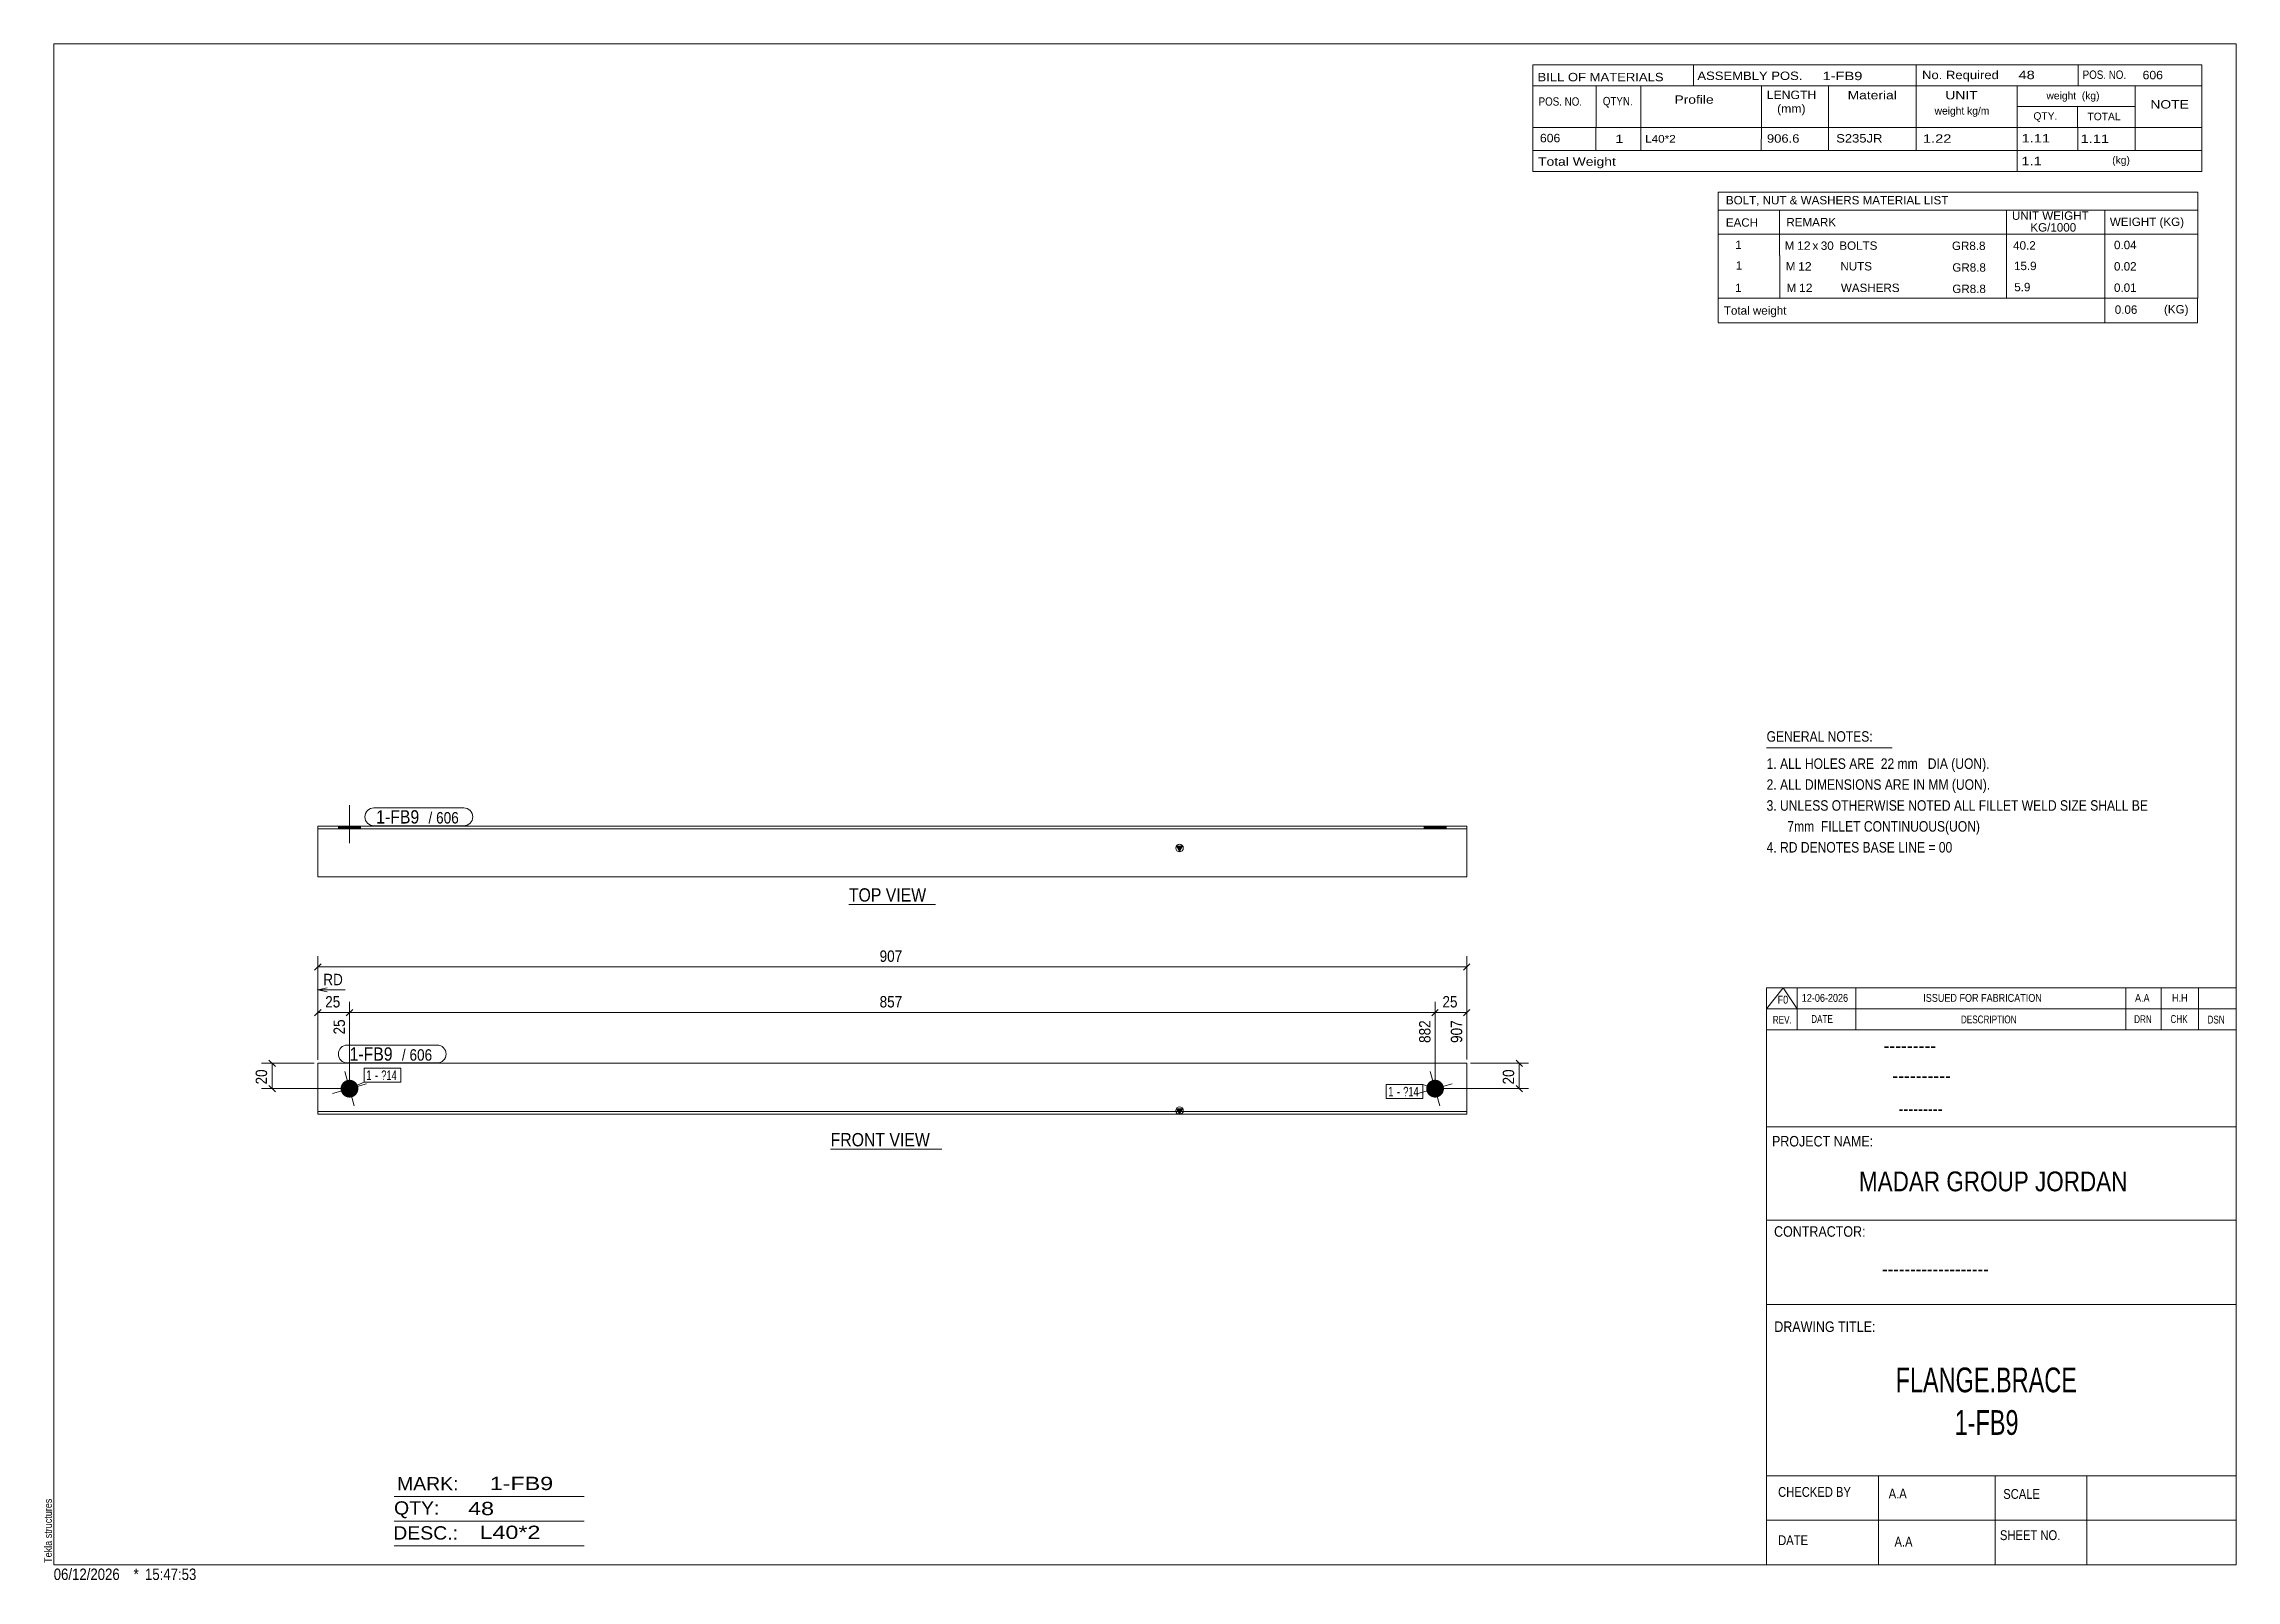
# Model space of a CAD drawing. Header units: millimetres. Extents: x 2 to 579, y 1 to 405.
import ezdxf

# ---------------------------------------------------------------- set-up
doc = ezdxf.new("R2010")
doc.units = ezdxf.units.MM
doc.linetypes.add('XKITLINE00', pattern=[0])
for name, color, linetype, lineweight in [('Bolt', 3, 'Continuous', 0), ('BoltMark', 7, 'Continuous', 0), ('Dimensions', 7, 'Continuous', 0), ('DrawingSheet', 5, 'Continuous', 0), ('OtherObjectType', 7, 'Continuous', 0), ('Part', 2, 'Continuous', 0), ('PartMark', 7, 'Continuous', 0)]:
    doc.layers.add(name, color=color, linetype=linetype, lineweight=lineweight)
doc.styles.add('@ARIAL_UNICODE_MS_BOLD', font='ARIAL.TTF')
doc.styles.add('ARIAL', font='ARIAL.TTF')
doc.styles.add('ARIAL_NARROW', font='ARIALN.TTF')
doc.styles.add('COMIC_SANS_MS_BOLD', font='COMICBD.TTF')
doc.styles.add('SWIS721_EX_BT', font='ARIAL.TTF')
doc.styles.add('SWISSE', font='ARIAL.TTF')

# ---------------------------------------------------------------- blocks, each defined once
blk = doc.blocks.new('*A1')
at = {"layer": 'Bolt'}
blk.add_hatch(color=3, dxfattribs=at).paths.add_polyline_path([(82.2, 132.48), (82.26, 132.49), (82.32, 132.5), (82.37, 132.51), (82.43, 132.52), (82.49, 132.53), (82.54, 132.54), (82.6, 132.54), (82.66, 132.55), (82.71, 132.55), (82.77, 132.55), (82.83, 132.55), (82.89, 132.55), (82.94, 132.54), (83, 132.54), (83.06, 132.53), (83.11, 132.53), (83.17, 132.52), (83.23, 132.51), (83.28, 132.5), (83.34, 132.48), (83.39, 132.47), (83.45, 132.45), (83.5, 132.44), (83.56, 132.42), (83.61, 132.4), (83.67, 132.38), (83.72, 132.35), (83.77, 132.33), (83.82, 132.31), (83.87, 132.28), (83.92, 132.25), (83.97, 132.22), (84.02, 132.19), (84.07, 132.16), (84.12, 132.13), (84.16, 132.1), (84.21, 132.06), (84.25, 132.03), (84.3, 131.99), (84.34, 131.95), (84.38, 131.91), (84.42, 131.87), (84.47, 131.83), (84.5, 131.79), (84.54, 131.75), (84.58, 131.71), (84.62, 131.66), (84.65, 131.62), (84.68, 131.57), (84.72, 131.52), (84.75, 131.47), (84.78, 131.43), (84.81, 131.38), (84.84, 131.33), (84.86, 131.28), (84.89, 131.22), (84.91, 131.17), (84.93, 131.12), (84.96, 131.07), (84.98, 131.01), (85, 130.96), (85.01, 130.91), (85.03, 130.85), (85.04, 130.8), (85.06, 130.74), (85.07, 130.68), (85.08, 130.63), (85.09, 130.57), (85.1, 130.51), (85.1, 130.46), (85.11, 130.4), (85.11, 130.34), (85.12, 130.29), (85.12, 130.23), (85.12, 130.17), (85.11, 130.11), (85.11, 130.06), (85.11, 130), (85.1, 129.94), (85.09, 129.89), (85.08, 129.83), (85.07, 129.77), (85.06, 129.72), (85.05, 129.66), (85.04, 129.61), (85.02, 129.55), (85, 129.5), (84.98, 129.44), (84.96, 129.39), (84.94, 129.33), (84.92, 129.28), (84.9, 129.23), (84.87, 129.18), (84.85, 129.13), (84.82, 129.08), (84.79, 129.03), (84.76, 128.98), (84.73, 128.93), (84.7, 128.88), (84.66, 128.84), (84.63, 128.79), (84.59, 128.75), (84.56, 128.7), (84.52, 128.66), (84.48, 128.62), (84.44, 128.58), (84.4, 128.53), (84.36, 128.5), (84.32, 128.46), (84.27, 128.42), (84.23, 128.38), (84.18, 128.35), (84.14, 128.32), (84.09, 128.28), (84.04, 128.25), (83.99, 128.22), (83.94, 128.19), (83.89, 128.16), (83.84, 128.14), (83.79, 128.11), (83.74, 128.09), (83.69, 128.07), (83.63, 128.04), (83.58, 128.02), (83.53, 128), (83.47, 127.99), (83.42, 127.97), (83.36, 127.96), (83.31, 127.94), (83.25, 127.93), (83.19, 127.92), (83.14, 127.91), (83.08, 127.9), (83.02, 127.9), (82.97, 127.89), (82.91, 127.89), (82.85, 127.88), (82.8, 127.88), (82.74, 127.88), (82.68, 127.89), (82.62, 127.89), (82.57, 127.89), (82.51, 127.9), (82.45, 127.91), (82.4, 127.92), (82.34, 127.93), (82.28, 127.94), (82.23, 127.95), (82.17, 127.96), (82.12, 127.98), (82.06, 128), (82.01, 128.02), (81.95, 128.04), (81.9, 128.06), (81.85, 128.08), (81.8, 128.1), (81.74, 128.13), (81.69, 128.15), (81.64, 128.18), (81.59, 128.21), (81.54, 128.24), (81.5, 128.27), (81.45, 128.3), (81.4, 128.34), (81.36, 128.37), (81.31, 128.41), (81.27, 128.44), (81.23, 128.48), (81.18, 128.52), (81.14, 128.56), (81.1, 128.6), (81.06, 128.64), (81.02, 128.68), (80.99, 128.73), (80.95, 128.77), (80.92, 128.82), (80.88, 128.86), (80.85, 128.91), (80.82, 128.96), (80.79, 129.01), (80.76, 129.06), (80.73, 129.11), (80.7, 129.16), (80.68, 129.21), (80.65, 129.26), (80.63, 129.31), (80.61, 129.37), (80.59, 129.42), (80.57, 129.47), (80.55, 129.53), (80.54, 129.58), (80.52, 129.64), (80.51, 129.69), (80.5, 129.75), (80.49, 129.81), (80.48, 129.86), (80.47, 129.92), (80.46, 129.98), (80.46, 130.03), (80.45, 130.09), (80.45, 130.15), (80.45, 130.2), (80.45, 130.26), (80.45, 130.32), (80.46, 130.38), (80.46, 130.43), (80.47, 130.49), (80.47, 130.55), (80.48, 130.6), (80.49, 130.66), (80.5, 130.72), (80.52, 130.77), (80.53, 130.83), (80.55, 130.88), (80.56, 130.94), (80.58, 130.99), (80.6, 131.05), (80.62, 131.1), (80.65, 131.15), (80.67, 131.2), (80.69, 131.26), (80.72, 131.31), (80.75, 131.36), (80.78, 131.41), (80.81, 131.46), (80.84, 131.5), (80.87, 131.55), (80.9, 131.6), (80.94, 131.64), (80.97, 131.69), (81.01, 131.73), (81.05, 131.77), (81.09, 131.82), (81.13, 131.86), (81.17, 131.9), (81.21, 131.94), (81.25, 131.98), (81.29, 132.01), (81.34, 132.05), (81.38, 132.08), (81.43, 132.12), (81.48, 132.15), (81.53, 132.18), (81.57, 132.21), (81.62, 132.24), (81.67, 132.27), (81.72, 132.3), (81.78, 132.32), (81.83, 132.35), (81.88, 132.37), (81.93, 132.39), (81.99, 132.41), (82.04, 132.43), (82.09, 132.45), (82.15, 132.46)], flags=17)
at = {"layer": 'Bolt', "color": 3, "linetype": 'XKITLINE00', "lineweight": 0}
for p, q in [((84.05, 125.73), (81.52, 134.71)), ((78.29, 128.95), (87.27, 131.48))]:
    blk.add_line(p, q, dxfattribs=at)
blk = doc.blocks.new('*A2')
at = {"layer": 'Bolt'}
blk.add_hatch(color=3, dxfattribs=at).paths.add_polyline_path([(367.72, 132.48), (367.78, 132.49), (367.84, 132.5), (367.89, 132.51), (367.95, 132.52), (368.01, 132.53), (368.06, 132.54), (368.12, 132.54), (368.18, 132.55), (368.23, 132.55), (368.29, 132.55), (368.35, 132.55), (368.41, 132.55), (368.46, 132.54), (368.52, 132.54), (368.58, 132.53), (368.63, 132.53), (368.69, 132.52), (368.75, 132.51), (368.8, 132.5), (368.86, 132.48), (368.91, 132.47), (368.97, 132.45), (369.02, 132.44), (369.08, 132.42), (369.13, 132.4), (369.19, 132.38), (369.24, 132.35), (369.29, 132.33), (369.34, 132.31), (369.39, 132.28), (369.44, 132.25), (369.49, 132.22), (369.54, 132.19), (369.59, 132.16), (369.64, 132.13), (369.68, 132.1), (369.73, 132.06), (369.77, 132.03), (369.82, 131.99), (369.86, 131.95), (369.9, 131.91), (369.94, 131.87), (369.99, 131.83), (370.02, 131.79), (370.06, 131.75), (370.1, 131.71), (370.14, 131.66), (370.17, 131.62), (370.2, 131.57), (370.24, 131.52), (370.27, 131.47), (370.3, 131.43), (370.33, 131.38), (370.36, 131.33), (370.38, 131.28), (370.41, 131.22), (370.43, 131.17), (370.45, 131.12), (370.48, 131.07), (370.5, 131.01), (370.52, 130.96), (370.53, 130.91), (370.55, 130.85), (370.56, 130.8), (370.58, 130.74), (370.59, 130.68), (370.6, 130.63), (370.61, 130.57), (370.62, 130.51), (370.62, 130.46), (370.63, 130.4), (370.63, 130.34), (370.64, 130.29), (370.64, 130.23), (370.64, 130.17), (370.63, 130.11), (370.63, 130.06), (370.63, 130), (370.62, 129.94), (370.61, 129.89), (370.6, 129.83), (370.59, 129.77), (370.58, 129.72), (370.57, 129.66), (370.56, 129.61), (370.54, 129.55), (370.52, 129.5), (370.5, 129.44), (370.48, 129.39), (370.46, 129.33), (370.44, 129.28), (370.42, 129.23), (370.39, 129.18), (370.37, 129.13), (370.34, 129.08), (370.31, 129.03), (370.28, 128.98), (370.25, 128.93), (370.22, 128.88), (370.18, 128.84), (370.15, 128.79), (370.11, 128.75), (370.08, 128.7), (370.04, 128.66), (370, 128.62), (369.96, 128.58), (369.92, 128.53), (369.88, 128.5), (369.84, 128.46), (369.79, 128.42), (369.75, 128.38), (369.7, 128.35), (369.66, 128.32), (369.61, 128.28), (369.56, 128.25), (369.51, 128.22), (369.46, 128.19), (369.41, 128.16), (369.36, 128.14), (369.31, 128.11), (369.26, 128.09), (369.21, 128.07), (369.15, 128.04), (369.1, 128.02), (369.05, 128), (368.99, 127.99), (368.94, 127.97), (368.88, 127.96), (368.83, 127.94), (368.77, 127.93), (368.71, 127.92), (368.66, 127.91), (368.6, 127.9), (368.54, 127.9), (368.49, 127.89), (368.43, 127.89), (368.37, 127.88), (368.32, 127.88), (368.26, 127.88), (368.2, 127.89), (368.14, 127.89), (368.09, 127.89), (368.03, 127.9), (367.97, 127.91), (367.92, 127.92), (367.86, 127.93), (367.8, 127.94), (367.75, 127.95), (367.69, 127.96), (367.64, 127.98), (367.58, 128), (367.53, 128.02), (367.47, 128.04), (367.42, 128.06), (367.37, 128.08), (367.32, 128.1), (367.26, 128.13), (367.21, 128.15), (367.16, 128.18), (367.11, 128.21), (367.06, 128.24), (367.02, 128.27), (366.97, 128.3), (366.92, 128.34), (366.88, 128.37), (366.83, 128.41), (366.79, 128.44), (366.75, 128.48), (366.7, 128.52), (366.66, 128.56), (366.62, 128.6), (366.58, 128.64), (366.54, 128.68), (366.51, 128.73), (366.47, 128.77), (366.44, 128.82), (366.4, 128.86), (366.37, 128.91), (366.34, 128.96), (366.31, 129.01), (366.28, 129.06), (366.25, 129.11), (366.22, 129.16), (366.2, 129.21), (366.17, 129.26), (366.15, 129.31), (366.13, 129.37), (366.11, 129.42), (366.09, 129.47), (366.07, 129.53), (366.06, 129.58), (366.04, 129.64), (366.03, 129.69), (366.02, 129.75), (366.01, 129.81), (366, 129.86), (365.99, 129.92), (365.98, 129.98), (365.98, 130.03), (365.97, 130.09), (365.97, 130.15), (365.97, 130.2), (365.97, 130.26), (365.97, 130.32), (365.98, 130.38), (365.98, 130.43), (365.99, 130.49), (365.99, 130.55), (366, 130.6), (366.01, 130.66), (366.02, 130.72), (366.04, 130.77), (366.05, 130.83), (366.07, 130.88), (366.08, 130.94), (366.1, 130.99), (366.12, 131.05), (366.14, 131.1), (366.17, 131.15), (366.19, 131.2), (366.21, 131.26), (366.24, 131.31), (366.27, 131.36), (366.3, 131.41), (366.33, 131.46), (366.36, 131.5), (366.39, 131.55), (366.42, 131.6), (366.46, 131.64), (366.49, 131.69), (366.53, 131.73), (366.57, 131.77), (366.61, 131.82), (366.65, 131.86), (366.69, 131.9), (366.73, 131.94), (366.77, 131.98), (366.81, 132.01), (366.86, 132.05), (366.9, 132.08), (366.95, 132.12), (367, 132.15), (367.05, 132.18), (367.09, 132.21), (367.14, 132.24), (367.19, 132.27), (367.24, 132.3), (367.3, 132.32), (367.35, 132.35), (367.4, 132.37), (367.45, 132.39), (367.51, 132.41), (367.56, 132.43), (367.61, 132.45), (367.67, 132.46)], flags=17)
at = {"layer": 'Bolt', "color": 3, "linetype": 'XKITLINE00', "lineweight": 0}
for p, q in [((369.57, 125.73), (367.04, 134.71)), ((363.81, 128.95), (372.79, 131.48))]:
    blk.add_line(p, q, dxfattribs=at)
blk = doc.blocks.new('*A3')
at = {"layer": 'Part'}
blk.add_hatch(color=2, dxfattribs=at).paths.add_polyline_path([(300.29, 124.95), (301.89, 124.95), (301.09, 123.55)], flags=17)
at = {"layer": 'Part', "color": 2, "linetype": 'XKITLINE00', "lineweight": 0}
for p, q in [((376.64, 136.88), (74.45, 136.88)), ((74.45, 123.55), (74.45, 136.88)), ((376.64, 123.55), (376.64, 136.88)), ((376.64, 124.22), (74.45, 124.22)), ((376.64, 123.55), (74.45, 123.55)), ((301.09, 123.55), (300.29, 124.95)), ((300.29, 124.95), (301.89, 124.95)), ((301.89, 124.95), (301.09, 123.55))]:
    blk.add_line(p, q, dxfattribs=at)
blk.add_circle((301.09, 124.45), 1, dxfattribs=at)
blk = doc.blocks.new('*A4')
at = {"layer": 'Bolt'}
blk.add_hatch(color=3, dxfattribs=at).paths.add_polyline_path([(79.9, 198.58), (79.9, 199.25), (85.66, 199.25), (85.66, 198.58)], flags=17)
at = {"layer": 'Bolt', "color": 3, "linetype": 'XKITLINE00', "lineweight": 0}
for p, q in [((82.78, 194.75), (82.78, 204.75)), ((79.9, 198.58), (79.9, 199.25)), ((85.66, 198.58), (85.66, 199.25))]:
    blk.add_line(p, q, dxfattribs=at)
blk = doc.blocks.new('*A5')
at = {"layer": 'Bolt'}
blk.add_hatch(color=3, dxfattribs=at).paths.add_polyline_path([(365.42, 198.58), (365.42, 199.25), (371.18, 199.25), (371.18, 198.58)], flags=17)
at = {"layer": 'Bolt', "color": 3, "linetype": 'XKITLINE00', "lineweight": 0}
for p, q in [((365.42, 198.58), (365.42, 199.25)), ((368.3, 198.58), (368.3, 199.25)), ((371.18, 198.58), (371.18, 199.25))]:
    blk.add_line(p, q, dxfattribs=at)
blk = doc.blocks.new('*A6')
at = {"layer": 'Part'}
blk.add_hatch(color=2, dxfattribs=at).paths.add_polyline_path([(300.29, 193.98), (301.89, 193.98), (301.09, 192.58)], flags=17)
at = {"layer": 'Part', "color": 2, "linetype": 'XKITLINE00', "lineweight": 0}
for p, q in [((376.64, 199.25), (74.45, 199.25)), ((74.45, 185.92), (74.45, 199.25)), ((376.64, 198.58), (74.45, 198.58)), ((376.64, 199.25), (376.64, 185.92)), ((301.09, 192.58), (300.29, 193.98)), ((300.29, 193.98), (301.89, 193.98)), ((301.89, 193.98), (301.09, 192.58)), ((376.64, 185.92), (74.45, 185.92))]:
    blk.add_line(p, q, dxfattribs=at)
blk.add_circle((301.09, 193.48), 1, dxfattribs=at)
blk = doc.blocks.new('*A7')
at = {"layer": 'DrawingSheet', "color": 5, "linetype": 'XKITLINE00', "lineweight": 0}
for p, q in [((579, 405), (5, 405)), ((5, 405), (5, 5)), ((579, 5), (579, 405)), ((5, 5), (579, 5))]:
    blk.add_line(p, q, dxfattribs=at)
at = {"layer": 'DrawingSheet', "color": 5, "style": 'ARIAL', "width": 0.85}
blk.add_text('Tekla structures', height=2, rotation=90, dxfattribs=at).set_placement((4.5, 5.5))
blk = doc.blocks.new('*A8')
at = {"layer": 'OtherObjectType', "color": 7, "linetype": 'XKITLINE00', "lineweight": 0}
for p, q in [((442.76, 365.95), (442.75, 354.95)), ((442.76, 365.95), (568.88, 365.95)), ((568.88, 365.95), (568.88, 354.95)), ((442.75, 361.3), (568.88, 361.3)), ((458.87, 361.31), (458.87, 354.95)), ((518.57, 361.31), (518.57, 354.95)), ((544.47, 361.29), (544.47, 354.95)), ((442.76, 354.92), (442.76, 349.42)), ((442.77, 354.95), (568.88, 354.95)), ((458.92, 354.95), (458.92, 349.33)), ((518.57, 354.95), (518.57, 349.33)), ((544.5, 354.95), (544.5, 349.45)), ((568.88, 354.95), (568.88, 349.45)), ((442.79, 349.33), (442.79, 343.72)), ((458.95, 349.33), (458.95, 343.71)), ((518.57, 349.33), (518.57, 343.71)), ((544.5, 349.33), (544.5, 343.83)), ((568.88, 349.33), (568.88, 343.83)), ((442.79, 343.7), (442.79, 338.13)), ((458.95, 343.71), (458.95, 338.09)), ((518.57, 343.71), (518.57, 338.09)), ((544.5, 343.71), (544.5, 338.1)), ((568.88, 343.71), (568.88, 338.1)), ((568.88, 338.1), (442.75, 338.13)), ((442.78, 338.09), (442.78, 331.69)), ((442.85, 338.09), (568.87, 338.09)), ((544.5, 338.06), (544.5, 331.64)), ((568.87, 338.06), (568.87, 331.65)), ((442.77, 331.65), (568.87, 331.65))]:
    blk.add_line(p, q, dxfattribs=at)
at = {"layer": 'OtherObjectType', "color": 7, "style": 'ARIAL_NARROW'}
for s, width, p in [('BOLT, NUT & WASHERS MATERIAL LIST', 1.211571, (444.79, 362.79)), ('EACH', 1.211571, (444.78, 356.92)), ('REMARK', 1.211571, (460.7, 357.01)), ('UNIT WEIGHT', 1.211571, (520.03, 358.72)), (' KG/1000', 1.211571, (524.02, 355.63)), ('WEIGHT (KG)', 1.211571, (545.78, 357.1)), ('1', 1.211571, (447.26, 351.05)), ('M', 1.211571, (460.26, 350.85)), ('12', 1.275, (463.5, 350.83)), ('x', 1.211571, (467.58, 350.83)), ('30', 1.211571, (469.76, 350.82)), ('BOLTS', 1.211571, (474.63, 350.84)), ('GR8.8', 1.211571, (504.25, 350.79)), ('40.2', 1.211571, (520.34, 350.88)), ('0.04', 1.211571, (546.87, 351.01)), ('1', 1.211571, (447.4, 345.61)), ('M', 1.211571, (460.54, 345.41)), ('12', 1.275, (463.78, 345.39)), ('NUTS', 1.211571, (474.91, 345.41)), ('GR8.8', 1.211571, (504.35, 345.09)), ('15.9', 1.211571, (520.56, 345.5)), ('0.02', 1.211571, (546.87, 345.39)), ('1', 1.211571, (447.24, 339.74)), ('M', 1.211571, (460.76, 339.74)), ('12', 1.275, (464, 339.72)), ('WASHERS', 1.211571, (475.04, 339.73)), ('GR8.8', 1.211571, (504.35, 339.47)), ('5.9', 1.211571, (520.64, 339.94)), ('0.01', 1.211571, (546.87, 339.78)), ('Total weight', 1.211571, (444.26, 333.77)), ('0.06', 1.211571, (547.07, 334)), ('(KG)', 1.211571, (560.02, 334.1))]:
    blk.add_text(s, height=2.2, dxfattribs=dict(at, width=width)).set_placement(p)
blk = doc.blocks.new('*A9')
at = {"layer": 'OtherObjectType', "color": 7, "linetype": 'XKITLINE00', "lineweight": 0}
blk.add_line((455.5, 219.82), (488.5, 219.82), dxfattribs=at)
at = {"layer": 'OtherObjectType', "color": 7, "style": 'ARIAL_NARROW', "width": 1.008832}
for s, p in [('GENERAL NOTES:', (455.5, 221.47)), ('1. ALL HOLES ARE  22 mm   DIA (UON).', (455.5, 214.32)), ('2. ALL DIMENSIONS ARE IN MM (UON).', (455.5, 208.82)), ('3. UNLESS OTHERWISE NOTED ALL FILLET WELD SIZE SHALL BE', (455.5, 203.32)), ('7mm  FILLET CONTINUOUS(UON)', (460.95, 197.82)), ('4. RD DENOTES BASE LINE = 00', (455.5, 192.32))]:
    blk.add_text(s, height=2.75, dxfattribs=at).set_placement(p)
blk = doc.blocks.new('*A10')
at = {"layer": 'OtherObjectType', "color": 7, "linetype": 'XKITLINE00', "lineweight": 0}
for p, q in [((455.5, 156.76), (579, 156.76)), ((455.5, 151.21), (459.82, 156.76)), ((455.5, 151.21), (455.5, 156.76)), ((459.82, 156.76), (463.53, 151.21)), ((463.53, 151.21), (463.53, 156.76)), ((478.97, 151.21), (478.97, 156.76)), ((549.98, 151.21), (549.98, 156.76)), ((559.24, 151.21), (559.24, 156.76)), ((569.12, 151.21), (569.12, 156.76)), ((579, 151.21), (579, 156.76)), ((455.5, 151.21), (579, 151.21)), ((455.5, 145.65), (455.5, 151.21)), ((459.21, 151.21), (579, 151.21)), ((463.53, 145.65), (463.53, 151.21)), ((478.97, 145.65), (478.97, 151.21)), ((549.98, 145.65), (549.98, 151.21)), ((559.24, 145.65), (559.24, 151.21)), ((569.12, 145.65), (569.12, 151.21)), ((579, 145.65), (579, 151.21))]:
    blk.add_line(p, q, dxfattribs=at)
at = {"layer": 'OtherObjectType', "color": 7, "style": 'ARIAL_NARROW'}
for s, height, width, p in [('F0', 2.058, 1.008832, (458.4, 152.59)), ('12-06-2026', 2.058, 1.008832, (464.76, 153.06)), ('ISSUED FOR FABRICATION', 2.0583, 1.008832, (496.71, 153.06)), ('A.A', 2.058, 1.008832, (552.4, 153.06)), ('H.H', 2.058, 1.008832, (562.13, 153.06)), ('REV.', 2.058, 0.907949, (457.13, 147.31)), ('DATE', 2.058, 0.907949, (467.23, 147.5)), ('DESCRIPTION', 2.0583, 0.907949, (506.61, 147.39)), ('DRN', 2.058, 0.907949, (552.17, 147.47)), ('CHK', 2.058, 0.907949, (561.72, 147.5)), ('DSN', 2.058, 0.907949, (571.47, 147.35))]:
    blk.add_text(s, height=height, dxfattribs=dict(at, width=width)).set_placement(p)
blk = doc.blocks.new('*A11')
at = {"layer": 'OtherObjectType', "color": 6, "linetype": 'XKITLINE00', "lineweight": 0}
for p, q in [((94.5, 23), (144.5, 23)), ((94.5, 16.5), (144.5, 16.5)), ((94.5, 10), (144.5, 10))]:
    blk.add_line(p, q, dxfattribs=at)
at = {"layer": 'OtherObjectType', "color": 6, "style": 'ARIAL_NARROW'}
for s, width, p in [('MARK:', 1.275, (95.27, 24.58)), ('1-FB9', 1.525501, (119.69, 24.65)), ('QTY:', 1.275, (94.5, 18.19)), ('48', 1.525501, (113.99, 18.05)), ('DESC.:', 1.275, (94.29, 11.63)), ('L40*2', 1.525501, (117, 11.79))]:
    blk.add_text(s, height=3.5, dxfattribs=dict(at, width=width)).set_placement(p)
blk = doc.blocks.new('*A12')
at = {"layer": 'OtherObjectType', "color": 2, "linetype": 'XKITLINE00', "lineweight": 0}
for p, q in [((455.5, 145.65), (579, 145.65)), ((455.5, 5), (455.5, 145.64)), ((578.98, 145.64), (579, 5)), ((579, 120.14), (455.5, 120.14)), ((455.5, 95.63), (579, 95.63)), ((579, 73.49), (455.5, 73.49)), ((579, 28.4), (455.5, 28.4)), ((484.94, 28.4), (484.94, 5)), ((515.62, 5), (515.62, 28.4)), ((539.75, 5), (539.75, 28.4)), ((579, 16.7), (455.5, 16.7)), ((579, 5), (455.5, 5))]:
    blk.add_line(p, q, dxfattribs=at)
at = {"layer": 'OtherObjectType', "color": 4, "style": '@ARIAL_UNICODE_MS_BOLD', "width": 0.85}
blk.add_text('---------', height=3.9, dxfattribs=at).set_placement((486.23, 139.59))
at = {"layer": 'OtherObjectType', "color": 7, "style": 'ARIAL', "width": 0.85}
for s, height, p in [('----------', 3.9, (488.56, 131.77)), ('---------', 3.25, (490.21, 123.31))]:
    blk.add_text(s, height=height, dxfattribs=at).set_placement(p)
at = {"layer": 'OtherObjectType', "color": 3, "width": 0.85}
for s, style, p in [('PROJECT NAME:', 'SWIS721_EX_BT', (456.92, 115.01)), ('CONTRACTOR:', 'SWISSE', (457.47, 91.27)), ('DRAWING TITLE:', 'SWIS721_EX_BT', (457.53, 66.24))]:
    blk.add_text(s, height=2.7618, dxfattribs=dict(at, style=style)).set_placement(p)
at = {"layer": 'OtherObjectType', "color": 7, "width": 0.85}
for s, height, p in [('MADAR GROUP JORDAN', 5.2, (479.79, 103.23)), ('CHECKED BY', 2.592, (458.53, 22.86)), ('A.A', 2.592, (487.61, 22.45)), ('SCALE', 2.592, (517.74, 22.33)), ('DATE', 2.592, (458.54, 10.16)), ('A.A', 2.592, (489.14, 9.76)), ('SHEET NO.', 2.592, (516.87, 11.49))]:
    blk.add_text(s, height=height, dxfattribs=at).set_placement(p)
at = {"layer": 'OtherObjectType', "color": 1}
for s, height, style, width, p in [('-------------------', 3.9, 'COMIC_SANS_MS_BOLD', 0.85, (485.87, 80.86)), ('FLANGE.BRACE', 6.5, 'ARIAL', 0.68, (489.43, 50.37)), ('1-FB9', 6.5, 'ARIAL', 0.68, (504.95, 39.17))]:
    blk.add_text(s, height=height, dxfattribs=dict(at, style=style, width=width)).set_placement(p)
blk = doc.blocks.new('*A13')
at = {"layer": 'OtherObjectType', "color": 7, "linetype": 'XKITLINE00', "lineweight": 0}
for p, q in [((393.98, 399.5), (569.98, 399.5)), ((393.98, 399.5), (393.98, 388.5)), ((436.26, 399.42), (436.26, 393.87)), ((494.85, 394), (494.85, 399.5)), ((537.43, 393.96), (537.43, 399.42)), ((569.98, 394), (569.98, 399.5)), ((393.98, 394), (569.98, 394)), ((410.64, 394), (410.64, 383)), ((422.4, 393.98), (422.4, 383.03)), ((454.12, 393.99), (454.13, 383)), ((471.78, 393.98), (471.78, 383)), ((494.85, 393.98), (494.85, 383)), ((521.43, 394), (521.43, 383)), ((552.42, 394), (552.42, 383)), ((569.98, 394), (569.98, 388.5)), ((393.98, 388.5), (393.98, 383)), ((521.45, 388.52), (552.45, 388.52)), ((537.28, 388.52), (537.28, 383)), ((569.98, 388.5), (569.98, 383)), ((393.98, 383), (569.98, 383)), ((393.98, 383), (393.98, 376.95)), ((410.63, 383), (410.63, 376.95)), ((422.44, 382.99), (422.44, 376.95)), ((454.12, 383), (454.11, 376.95)), ((471.79, 383), (471.79, 376.95)), ((494.87, 383), (494.87, 376.95)), ((521.44, 383), (521.44, 376.95)), ((537.33, 382.95), (537.33, 376.95)), ((552.43, 383), (552.43, 376.95)), ((569.98, 383), (569.98, 376.95)), ((393.98, 376.95), (569.98, 376.95)), ((393.98, 376.95), (393.98, 371.45)), ((521.44, 376.95), (521.44, 371.45)), ((569.98, 376.95), (569.98, 371.45)), ((393.98, 371.45), (569.98, 371.45))]:
    blk.add_line(p, q, dxfattribs=at)
at = {"layer": 'OtherObjectType', "color": 7, "style": 'ARIAL_NARROW'}
for s, height, width, p in [('No. Required', 2.2, 1.36, (496.39, 395.72)), ('48', 2.2, 1.525501, (521.75, 395.72)), ('POS. NO.', 2.2, 1.02, (538.63, 395.79)), ('606', 2.2, 1.270501, (554.4, 395.69)), ('BILL OF MATERIALS', 2.2, 1.36, (395.25, 395.16)), ('ASSEMBLY POS.', 2.2, 1.36, (437.3, 395.5)), ('LENGTH', 2.2, 1.275, (455.54, 390.49)), ('1-FB9', 2.2, 1.525501, (470.23, 395.46)), ('Material', 2.2, 1.445, (476.81, 390.41)), ('UNIT', 2.2, 1.445, (502.52, 390.4)), ('weight  (kg)', 1.98, 1.19, (529.11, 390.39)), ('POS. NO.', 2.2, 1.02, (395.53, 388.74)), ('QTYN.', 2.2, 1.02, (412.42, 388.84)), ('Profile', 2.2, 1.445, (431.26, 389.25)), ('(mm)', 2.2, 1.275, (458.26, 386.86)), ('weight kg/m', 1.98, 1.19, (499.69, 386.4)), ('QTY.', 1.98, 1.19, (525.68, 385.03)), ('TOTAL', 1.98, 1.19, (539.9, 384.91)), ('NOTE', 2.2, 1.445, (556.44, 387.99)), ('606', 2.2, 1.270501, (395.89, 379.12)), ('1', 2.2, 1.525501, (415.71, 378.91)), ('L40*2', 1.98, 1.355501, (423.56, 379.04)), ('906.6', 2.2, 1.355501, (455.59, 379.01)), ('S235JR', 2.2, 1.355501, (473.81, 379.05)), ('1.22', 2.2, 1.525501, (496.62, 378.99)), ('1.11', 2.2, 1.525501, (522.57, 379.07)), ('1.11', 2.2, 1.525501, (538.08, 378.94)), ('Total Weight', 2.2, 1.445, (395.4, 372.94)), ('1.1', 2.2, 1.525501, (522.52, 373.09)), ('(kg)', 1.98, 1.19, (546.4, 373.46))]:
    blk.add_text(s, height=height, dxfattribs=dict(at, width=width)).set_placement(p)
blk = doc.blocks.new('*A14')
at = {"layer": 'OtherObjectType', "color": 7, "style": 'ARIAL_NARROW', "width": 1.008832}
for s, p in [('06/12/2026', (4.99, 1)), ('*', (26, 1)), ('15:47:53', (29, 1))]:
    blk.add_text(s, height=3, dxfattribs=at).set_placement(p)
blk = doc.blocks.new('*A15')
at = {"layer": 'Dimensions', "color": 7, "linetype": 'XKITLINE00', "lineweight": 0}
for p, q in [((377.64, 136.88), (392.85, 136.88)), ((389.6, 137.73), (391.3, 136.03)), ((390.45, 130.22), (390.45, 136.88)), ((369.3, 130.22), (392.85, 130.22)), ((389.6, 131.07), (391.3, 129.37))]:
    blk.add_line(p, q, dxfattribs=at)
at = {"layer": 'Dimensions', "color": 3}
for p in [(390.45, 136.88), (390.45, 130.22)]:
    blk.add_point(p, dxfattribs=at)
at = {"layer": 'Dimensions', "color": 3, "style": 'ARIAL', "width": 0.85}
blk.add_text('20', height=3, rotation=90.00021, dxfattribs=at).set_placement((389.1, 131.32))
blk = doc.blocks.new('*A16')
at = {"layer": 'Dimensions', "color": 7, "linetype": 'XKITLINE00', "lineweight": 0}
for p, q in [((73.45, 136.88), (59.6, 136.88)), ((61.6, 137.73), (63.3, 136.03)), ((62.45, 130.22), (62.45, 136.88)), ((81.78, 130.22), (59.6, 130.22)), ((61.6, 131.07), (63.3, 129.37))]:
    blk.add_line(p, q, dxfattribs=at)
at = {"layer": 'Dimensions', "color": 3}
for p in [(62.45, 136.88), (62.45, 130.22)]:
    blk.add_point(p, dxfattribs=at)
at = {"layer": 'Dimensions', "color": 3, "style": 'ARIAL', "width": 0.85}
blk.add_text('20', height=3, rotation=90.00021, dxfattribs=at).set_placement((61.1, 131.32))
blk = doc.blocks.new('*A17')
at = {"layer": 'Dimensions', "color": 7, "linetype": 'XKITLINE00', "lineweight": 0}
for p, q in [((75.3, 163.07), (73.6, 161.37)), ((74.45, 137.88), (74.45, 165.07)), ((74.45, 162.22), (376.64, 162.22)), ((377.49, 163.07), (375.79, 161.37)), ((376.64, 137.88), (376.64, 165.07))]:
    blk.add_line(p, q, dxfattribs=at)
at = {"layer": 'Dimensions', "color": 3}
for p in [(74.45, 162.22), (376.64, 162.22)]:
    blk.add_point(p, dxfattribs=at)
at = {"layer": 'Dimensions', "color": 3, "style": 'ARIAL', "width": 0.85}
blk.add_text('907', height=3, dxfattribs=at).set_placement((222.21, 163.57))
blk = doc.blocks.new('*A18')
at = {"layer": 'Dimensions', "color": 7, "linetype": 'XKITLINE00', "lineweight": 0}
for p, q in [((74.45, 137.83), (74.45, 160.47)), ((76.95, 156.72), (74.45, 156.22)), ((76.95, 155.72), (74.45, 156.22)), ((81.67, 156.22), (74.45, 156.22)), ((75.3, 151.07), (73.6, 149.37)), ((74.45, 137.88), (74.45, 153.07)), ((74.45, 150.22), (82.78, 150.22)), ((83.63, 151.07), (81.93, 149.37)), ((82.78, 131.22), (82.78, 153.07))]:
    blk.add_line(p, q, dxfattribs=at)
at = {"layer": 'Dimensions', "color": 7}
blk.add_point((74.45, 156.22), dxfattribs=at)
at = {"layer": 'Dimensions', "color": 3}
for p in [(74.45, 150.22), (82.78, 150.22)]:
    blk.add_point(p, dxfattribs=at)
at = {"layer": 'Dimensions', "color": 3, "style": 'ARIAL', "width": 0.85}
for s, p in [('RD', (75.89, 157.42)), ('25', (76.39, 151.57))]:
    blk.add_text(s, height=3, dxfattribs=at).set_placement(p)
blk.add_text('25', height=3, rotation=90.00021, dxfattribs=at).set_placement((81.58, 144.47))
blk = doc.blocks.new('*A19')
at = {"layer": 'Dimensions', "color": 7, "linetype": 'XKITLINE00', "lineweight": 0}
for p, q in [((83.63, 151.07), (81.93, 149.37)), ((82.78, 131.22), (82.78, 153.07)), ((82.78, 150.22), (368.3, 150.22)), ((369.15, 151.07), (367.45, 149.37)), ((368.3, 131.22), (368.3, 153.07))]:
    blk.add_line(p, q, dxfattribs=at)
at = {"layer": 'Dimensions', "color": 3}
for p in [(82.78, 150.22), (368.3, 150.22)]:
    blk.add_point(p, dxfattribs=at)
at = {"layer": 'Dimensions', "color": 3, "style": 'ARIAL', "width": 0.85}
blk.add_text('857', height=3, dxfattribs=at).set_placement((222.21, 151.57))
blk.add_text('882', height=3, rotation=90.00021, dxfattribs=at).set_placement((367.1, 142.24))
blk = doc.blocks.new('*A20')
at = {"layer": 'Dimensions', "color": 7, "linetype": 'XKITLINE00', "lineweight": 0}
for p, q in [((369.15, 151.07), (367.45, 149.37)), ((368.3, 131.22), (368.3, 153.07)), ((368.3, 150.22), (376.64, 150.22)), ((377.49, 151.07), (375.79, 149.37)), ((376.64, 137.88), (376.64, 153.07))]:
    blk.add_line(p, q, dxfattribs=at)
at = {"layer": 'Dimensions', "color": 3}
for p in [(368.3, 150.22), (376.64, 150.22)]:
    blk.add_point(p, dxfattribs=at)
at = {"layer": 'Dimensions', "color": 3, "style": 'ARIAL', "width": 0.85}
blk.add_text('25', height=3, dxfattribs=at).set_placement((370.24, 151.57))
blk.add_text('907', height=3, rotation=90.00021, dxfattribs=at).set_placement((375.44, 142.24))
blk = doc.blocks.new('*A21')
at = {"layer": 'BoltMark', "color": 7, "linetype": 'XKITLINE00', "lineweight": 0}
for p, q in [((355.41, 131.29), (365.1, 131.29)), ((355.41, 127.59), (355.41, 131.29)), ((355.41, 127.59), (365.1, 127.59)), ((365.1, 127.59), (365.1, 131.29)), ((368.3, 130.22), (365.1, 131.29))]:
    blk.add_line(p, q, dxfattribs=at)
at = {"layer": 'BoltMark', "color": 3, "style": 'ARIAL_NARROW', "width": 0.85}
for s, p in [('1', (356.01, 128.19)), ('-', (358.28, 128.19)), ('?14', (359.94, 128.19))]:
    blk.add_text(s, height=2.5, dxfattribs=at).set_placement(p)
blk = doc.blocks.new('*A22')
at = {"layer": 'BoltMark', "color": 7, "linetype": 'XKITLINE00', "lineweight": 0}
for p, q in [((86.62, 135.6), (96.31, 135.6)), ((86.62, 131.9), (86.62, 135.6)), ((96.31, 131.9), (96.31, 135.6)), ((82.78, 130.22), (86.62, 131.9)), ((86.62, 131.9), (96.31, 131.9))]:
    blk.add_line(p, q, dxfattribs=at)
at = {"layer": 'BoltMark', "color": 3, "style": 'ARIAL_NARROW', "width": 0.85}
for s, p in [('1', (87.22, 132.5)), ('-', (89.49, 132.5)), ('?14', (91.15, 132.5))]:
    blk.add_text(s, height=2.5, dxfattribs=at).set_placement(p)
blk = doc.blocks.new('*A23')
at = {"layer": 'PartMark', "color": 7, "linetype": 'XKITLINE00', "lineweight": 0}
for p, q in [((82.2, 141.68), (105.85, 141.68)), ((82.2, 136.98), (105.85, 136.98))]:
    blk.add_line(p, q, dxfattribs=at)
for centre, start, end in [((82.2, 139.33), 90, 270), ((105.85, 139.33), 270, 90)]:
    blk.add_arc(centre, 2.35, start, end, dxfattribs=at)
at = {"layer": 'PartMark', "color": 1, "style": 'ARIAL', "width": 0.85}
blk.add_text('1-FB9', height=3.5, dxfattribs=at).set_placement((82.8, 137.58))
at = {"layer": 'PartMark', "color": 3, "style": 'ARIAL', "width": 0.85}
for s, p in [('/', (96.56, 137.58)), ('606', (98.57, 137.58))]:
    blk.add_text(s, height=3, dxfattribs=at).set_placement(p)
blk = doc.blocks.new('*A24')
at = {"layer": 'OtherObjectType', "color": 7, "linetype": 'XKITLINE00', "lineweight": 0}
blk.add_line((209.33, 114.3), (238.62, 114.3), dxfattribs=at)
at = {"layer": 'OtherObjectType', "color": 7, "style": 'ARIAL', "width": 0.85}
blk.add_text('FRONT VIEW', height=3.5, dxfattribs=at).set_placement((209.33, 115.05))
blk = doc.blocks.new('*A25')
at = {"layer": 'PartMark', "color": 7, "linetype": 'XKITLINE00', "lineweight": 0}
for p, q in [((89.2, 204.05), (112.85, 204.05)), ((89.2, 199.35), (112.85, 199.35))]:
    blk.add_line(p, q, dxfattribs=at)
for centre, start, end in [((89.2, 201.7), 90, 270), ((112.85, 201.7), 270, 90)]:
    blk.add_arc(centre, 2.35, start, end, dxfattribs=at)
at = {"layer": 'PartMark', "color": 1, "style": 'ARIAL', "width": 0.85}
blk.add_text('1-FB9', height=3.5, dxfattribs=at).set_placement((89.8, 199.95))
at = {"layer": 'PartMark', "color": 3, "style": 'ARIAL', "width": 0.85}
for s, p in [('/', (103.56, 199.95)), ('606', (105.57, 199.95))]:
    blk.add_text(s, height=3, dxfattribs=at).set_placement(p)
blk = doc.blocks.new('*A26')
at = {"layer": 'OtherObjectType', "color": 7, "linetype": 'XKITLINE00', "lineweight": 0}
blk.add_line((214.13, 178.67), (236.95, 178.67), dxfattribs=at)
at = {"layer": 'OtherObjectType', "color": 7, "style": 'ARIAL', "width": 0.85}
blk.add_text('TOP VIEW', height=3.5, dxfattribs=at).set_placement((214.13, 179.42))

msp = doc.modelspace()

# ---------------------------------------------------------------- block references
at = {"lineweight": 0}
for name in ['*A7', '*A13', '*A8', '*A9', '*A4', '*A25', '*A5', '*A26', '*A17', '*A18', '*A10', '*A19', '*A20', '*A12', '*A23', '*A16', '*A1', '*A22', '*A2', '*A15', '*A21', '*A24', '*A11', '*A14']:
    msp.add_blockref(name, (0, 0), dxfattribs=at)
at = {"layer": 'Part', "lineweight": 0}
for name in ['*A6', '*A3']:
    msp.add_blockref(name, (0, 0), dxfattribs=at)

doc.saveas('drawing.dxf')
